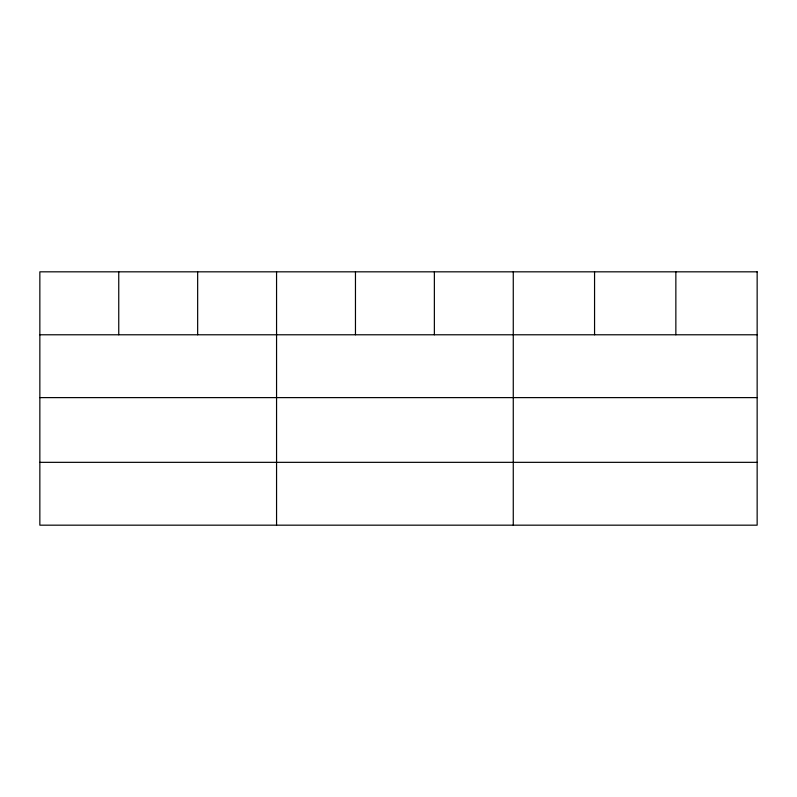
<?xml version="1.0" encoding="UTF-8"?>
<svg xmlns="http://www.w3.org/2000/svg" width="797" height="797" viewBox="0 0 797 797"><rect width="100%" height="100%" fill="white"/><g stroke="black" fill="none" stroke-linecap="round" stroke-linejoin="round"><path stroke-width="1.2" d="M39.85 334.78L757.15 334.78M39.85 397.613L757.15 397.613M39.85 462.34L757.15 462.34M675.856 271.827L675.856 334.78M594.562 271.827L594.562 334.78M513.268 271.827L513.268 525.173M434.365 271.827L434.365 334.78M355.462 271.827L355.462 334.78M276.559 271.827L276.559 525.173M197.656 271.827L197.656 334.78M118.753 271.827L118.753 334.78M757.15 271.827L39.85 271.827L39.85 525.173L757.15 525.173L757.15 271.827"/></g></svg>
